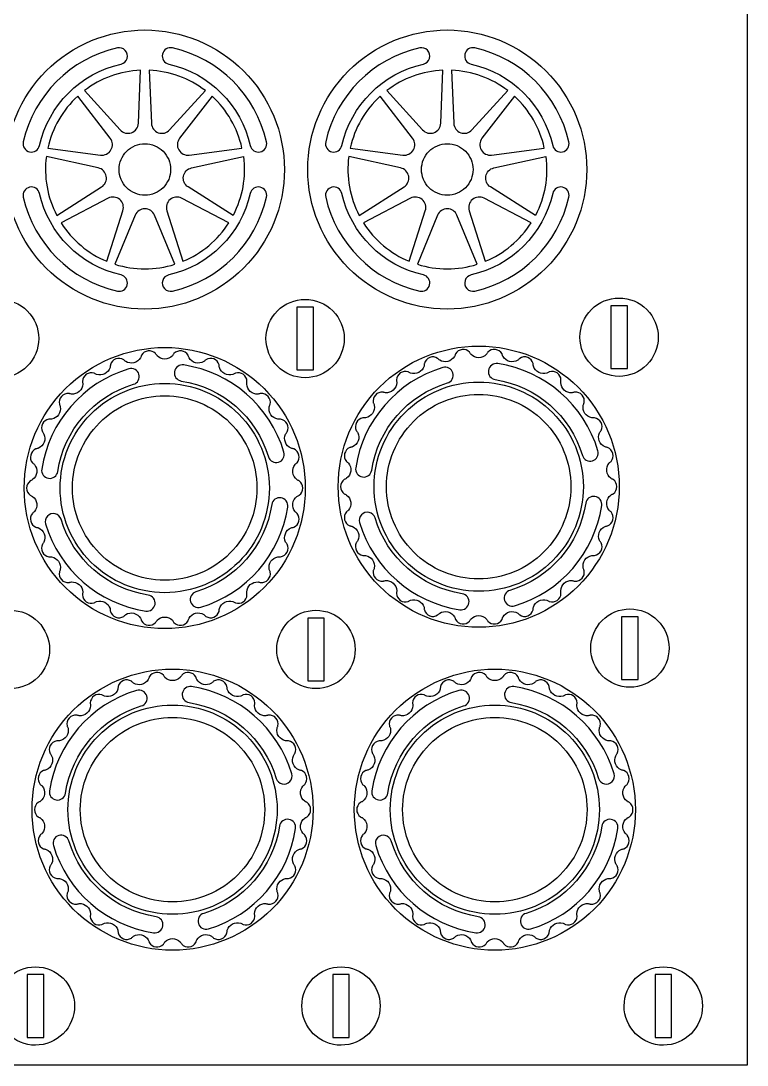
# Model space of a CAD drawing. Header units: inches. Extents: x 74 to 623, y 57 to 815.
# Drawn here: x 209.8 to 341.4, y 57.2 to 246.2 of the extents above; entities that cross this region are included whole.
import ezdxf

# ---------------------------------------------------------------- set-up
doc = ezdxf.new("R2010")
doc.units = ezdxf.units.IN
doc.header["$MEASUREMENT"] = 0
for name, color, linetype in [('External Cut', 1, 'Continuous'), ('Internal Cut', 5, 'Continuous'), ('Pocket Cut 1.1mm', 3, 'Continuous')]:
    doc.layers.add(name, color=color, linetype=linetype)

msp = doc.modelspace()

# ---------------------------------------------------------------- linework, layer by layer
msp.add_lwpolyline([(341.38, 57.16), (91.38, 57.16), (91.38, 407.16), (341.38, 407.16)], close=True)
at = {"layer": 'External Cut', "flags": 128}
for points in [[(257.57, 219.34, -0.414214), (232.31, 194.07, -0.414214), (207.04, 219.34, -0.414214), (232.31, 244.6, -0.414214), (257.57, 219.34)], [(312.34, 219.34, -0.414214), (287.07, 194.07, -0.414214), (261.81, 219.34, -0.414214), (287.07, 244.6, -0.414214), (312.34, 219.34)], [(213.08, 188.73, -0.414214), (205.98, 181.63, -0.414214), (198.89, 188.73, -0.414214), (205.98, 195.82, -0.414214), (213.08, 188.73)], [(268.42, 188.73, -0.414214), (261.33, 181.63, -0.414214), (254.24, 188.73, -0.414214), (261.33, 195.82, -0.414214), (268.42, 188.73)], [(325.29, 188.98, -0.414214), (318.2, 181.88, -0.414214), (311.11, 188.98, -0.414214), (318.2, 196.07, -0.414214), (325.29, 188.98)], [(245.81, 139.82, -0.203461), (246.76, 140.97, -0.203461), (248.25, 141.1, -0.0722), (248.5, 140.97, 0.068231), (248.69, 140.88, 0.239296), (250.12, 141.07, 0.239296), (250.8, 142.34, 0.068231), (250.78, 142.55, -0.0722), (250.75, 142.82, -0.203461), (251.4, 144.17, -0.203461), (252.81, 144.65, -0.0722), (253.08, 144.59, 0.068231), (253.29, 144.54, 0.239296), (254.63, 145.07, 0.239296), (255, 146.46, 0.068231), (254.92, 146.67, -0.0722), (254.83, 146.92, -0.203461), (255.13, 148.39, -0.203461), (256.39, 149.19, -0.0722), (256.67, 149.19, 0.068231), (256.88, 149.2, 0.239296), (258.06, 150.03, 0.239296), (258.08, 151.47, 0.068231), (257.96, 151.65, -0.0722), (257.8, 151.88, -0.203461), (257.75, 153.37, -0.203461), (258.78, 154.45, -0.0722), (259.05, 154.52, 0.068231), (259.26, 154.58, 0.239296), (260.2, 155.67, 0.239296), (259.87, 157.07, 0.068231), (259.71, 157.22, -0.0722), (259.51, 157.41, -0.203461), (259.09, 158.84, -0.203461), (259.84, 160.14, -0.0722), (260.08, 160.27, 0.068231), (260.27, 160.37, 0.239296), (260.92, 161.66, 0.239296), (260.27, 162.94, 0.068231), (260.08, 163.05, -0.0722), (259.84, 163.18, -0.203461), (259.09, 164.47, -0.203461), (259.51, 165.91, -0.0722), (259.71, 166.1, 0.068231), (259.87, 166.24, 0.239296), (260.2, 167.64, 0.239296), (259.26, 168.74, 0.068231), (259.05, 168.79, -0.0722), (258.78, 168.86, -0.203461), (257.75, 169.94, -0.203461), (257.8, 171.43, -0.0722), (257.96, 171.66, 0.068231), (258.08, 171.84, 0.239296), (258.06, 173.28, 0.239296), (256.88, 174.12, 0.068231), (256.67, 174.12, -0.0722), (256.39, 174.13, -0.203461), (255.13, 174.93, -0.203461), (254.83, 176.39, -0.0722), (254.92, 176.65, 0.068231), (255, 176.85, 0.239296), (254.63, 178.25, 0.239296), (253.29, 178.78, 0.068231), (253.08, 178.73, -0.0722), (252.81, 178.67, -0.203461), (251.4, 179.14, -0.203461), (250.75, 180.49, -0.0722), (250.78, 180.76, 0.068231), (250.8, 180.98, 0.239296), (250.12, 182.25, 0.239296), (248.69, 182.44, 0.068231), (248.5, 182.34, -0.0722), (248.25, 182.22, -0.203461), (246.76, 182.34, -0.203461), (245.81, 183.5, -0.0722), (245.78, 183.77, 0.068231), (245.75, 183.98, 0.239296), (244.78, 185.05, 0.239296), (243.35, 184.89, 0.068231), (243.18, 184.75, -0.0722), (242.97, 184.57, -0.203461), (241.5, 184.34, -0.203461), (240.3, 185.23, -0.0722), (240.2, 185.49, 0.068231), (240.12, 185.69, 0.239296), (238.92, 186.49, 0.239296), (237.57, 186, 0.068231), (237.44, 185.82, -0.0722), (237.28, 185.6, -0.203461), (235.91, 185.02, -0.203461), (234.53, 185.6, -0.0722), (234.37, 185.82, 0.068231), (234.24, 186, 0.239296), (232.89, 186.49, 0.239296), (231.69, 185.69, 0.068231), (231.61, 185.49, -0.0722), (231.51, 185.23, -0.203461), (230.32, 184.34, -0.203461), (228.84, 184.57, -0.0722), (228.63, 184.75, 0.068231), (228.47, 184.89, 0.239296), (227.03, 185.05, 0.239296), (226.07, 183.98, 0.068231), (226.04, 183.77, -0.0722), (226, 183.5, -0.203461), (225.05, 182.34, -0.203461), (223.56, 182.22, -0.0722), (223.32, 182.34, 0.068231), (223.12, 182.44, 0.239296), (221.69, 182.25, 0.239296), (221.01, 180.98, 0.068231), (221.03, 180.76, -0.0722), (221.06, 180.49, -0.203461), (220.42, 179.14, -0.203461), (219, 178.67, -0.0722), (218.73, 178.73, 0.068231), (218.52, 178.78, 0.239296), (217.18, 178.25, 0.239296), (216.82, 176.85, 0.068231), (216.89, 176.65, -0.0722), (216.98, 176.39, -0.203461), (216.68, 174.93, -0.203461), (215.42, 174.13, -0.0722), (215.15, 174.12, 0.068231), (214.93, 174.12, 0.239296), (213.75, 173.28, 0.239296), (213.74, 171.84, 0.068231), (213.86, 171.66, -0.0722), (214.01, 171.43, -0.203461), (214.07, 169.94, -0.203461), (213.03, 168.86, -0.0722), (212.77, 168.79, 0.068231), (212.56, 168.74, 0.239296), (211.62, 167.64, 0.239296), (211.94, 166.24, 0.068231), (212.1, 166.1, -0.0722), (212.3, 165.91, -0.203461), (212.72, 164.47, -0.203461), (211.97, 163.18, -0.0722), (211.73, 163.05, 0.068231), (211.54, 162.94, 0.239296), (210.89, 161.66, 0.239296), (211.54, 160.37, 0.068231), (211.73, 160.27, -0.0722), (211.97, 160.14, -0.203461), (212.72, 158.84, -0.203461), (212.3, 157.41, -0.0722), (212.1, 157.22, 0.068231), (211.94, 157.07, 0.239296), (211.62, 155.67, 0.239296), (212.56, 154.58, 0.068231), (212.77, 154.52, -0.0722), (213.03, 154.45, -0.203461), (214.07, 153.37, -0.203461), (214.01, 151.88, -0.0722), (213.86, 151.65, 0.068231), (213.74, 151.47, 0.239296), (213.75, 150.03, 0.239296), (214.93, 149.2, 0.068231), (215.15, 149.19, -0.0722), (215.42, 149.19, -0.203461), (216.68, 148.39, -0.203461), (216.98, 146.92, -0.0722), (216.89, 146.67, 0.068231), (216.82, 146.46, 0.239296), (217.18, 145.07, 0.239296), (218.52, 144.54, 0.068231), (218.73, 144.59, -0.0722), (219, 144.65, -0.203461), (220.42, 144.17, -0.203461), (221.06, 142.82, -0.0722), (221.03, 142.55, 0.068231), (221.01, 142.34, 0.239296), (221.69, 141.07, 0.239296), (223.12, 140.88, 0.068231), (223.32, 140.97, -0.0722), (223.56, 141.1, -0.203461), (225.05, 140.97, -0.203461), (226, 139.82, -0.0722), (226.04, 139.55, 0.068231), (226.07, 139.33, 0.239296), (227.03, 138.27, 0.239296), (228.47, 138.42, 0.068231), (228.63, 138.56, -0.0722), (228.84, 138.74, -0.203461), (230.32, 138.98, -0.203461), (231.51, 138.08, -0.0722), (231.61, 137.83, 0.068231), (231.69, 137.62, 0.239296), (232.89, 136.82, 0.239296), (234.24, 137.32, 0.068231), (234.37, 137.49, -0.0722), (234.53, 137.71, -0.203461), (235.91, 138.3, -0.203461), (237.28, 137.71, -0.0722), (237.44, 137.49, 0.068231), (237.57, 137.32, 0.239296), (238.92, 136.82, 0.239296), (240.12, 137.62, 0.068231), (240.2, 137.83, -0.0722), (240.3, 138.08, -0.203461), (241.5, 138.98, -0.203461), (242.97, 138.74, -0.0722), (243.18, 138.56, 0.068231), (243.35, 138.42, 0.239296), (244.78, 138.27, 0.239296), (245.75, 139.33, 0.068231), (245.78, 139.55, -0.0722), (245.81, 139.82)], [(302.68, 140.07, -0.203461), (303.63, 141.22, -0.203461), (305.12, 141.35, -0.0722), (305.36, 141.22, 0.068231), (305.56, 141.12, 0.239296), (306.98, 141.32, 0.239296), (307.67, 142.58, 0.068231), (307.65, 142.8, -0.0722), (307.62, 143.07, -0.203461), (308.26, 144.42, -0.203461), (309.68, 144.9, -0.0722), (309.95, 144.84, 0.068231), (310.16, 144.79, 0.239296), (311.5, 145.32, 0.239296), (311.86, 146.71, 0.068231), (311.79, 146.91, -0.0722), (311.7, 147.17, -0.203461), (312, 148.64, -0.203461), (313.26, 149.44, -0.0722), (313.53, 149.44, 0.068231), (313.75, 149.45, 0.239296), (314.92, 150.28, 0.239296), (314.94, 151.72, 0.068231), (314.82, 151.9, -0.0722), (314.67, 152.13, -0.203461), (314.61, 153.62, -0.203461), (315.65, 154.7, -0.0722), (315.91, 154.77, 0.068231), (316.12, 154.83, 0.239296), (317.06, 155.92, 0.239296), (316.74, 157.32, 0.068231), (316.58, 157.47, -0.0722), (316.38, 157.65, -0.203461), (315.96, 159.09, -0.203461), (316.71, 160.39, -0.0722), (316.95, 160.52, 0.068231), (317.14, 160.62, 0.239296), (317.79, 161.91, 0.239296), (317.14, 163.19, 0.068231), (316.95, 163.29, -0.0722), (316.71, 163.43, -0.203461), (315.96, 164.72, -0.203461), (316.38, 166.16, -0.0722), (316.58, 166.34, 0.068231), (316.74, 166.49, 0.239296), (317.06, 167.89, 0.239296), (316.12, 168.98, 0.068231), (315.91, 169.04, -0.0722), (315.65, 169.11, -0.203461), (314.61, 170.19, -0.203461), (314.67, 171.68, -0.0722), (314.82, 171.91, 0.068231), (314.94, 172.09, 0.239296), (314.92, 173.53, 0.239296), (313.75, 174.37, 0.068231), (313.53, 174.37, -0.0722), (313.26, 174.37, -0.203461), (312, 175.18, -0.203461), (311.7, 176.64, -0.0722), (311.79, 176.9, 0.068231), (311.86, 177.1, 0.239296), (311.5, 178.5, 0.239296), (310.16, 179.02, 0.068231), (309.95, 178.98, -0.0722), (309.68, 178.91, -0.203461), (308.26, 179.39, -0.203461), (307.62, 180.74, -0.0722), (307.65, 181.01, 0.068231), (307.67, 181.23, 0.239296), (306.98, 182.49, 0.239296), (305.56, 182.69, 0.068231), (305.36, 182.59, -0.0722), (305.12, 182.47, -0.203461), (303.63, 182.59, -0.203461), (302.68, 183.75, -0.0722), (302.64, 184.02, 0.068231), (302.61, 184.23, 0.239296), (301.64, 185.3, 0.239296), (300.21, 185.14, 0.068231), (300.05, 185, -0.0722), (299.84, 184.82, -0.203461), (298.36, 184.59, -0.203461), (297.17, 185.48, -0.0722), (297.06, 185.74, 0.068231), (296.99, 185.94, 0.239296), (295.79, 186.74, 0.239296), (294.43, 186.25, 0.068231), (294.31, 186.07, -0.0722), (294.15, 185.85, -0.203461), (292.77, 185.26, -0.203461), (291.4, 185.85, -0.0722), (291.24, 186.07, 0.068231), (291.11, 186.25, 0.239296), (289.76, 186.74, 0.239296), (288.56, 185.94, 0.068231), (288.48, 185.74, -0.0722), (288.38, 185.48, -0.203461), (287.18, 184.59, -0.203461), (285.71, 184.82, -0.0722), (285.5, 185, 0.068231), (285.33, 185.14, 0.239296), (283.9, 185.3, 0.239296), (282.93, 184.23, 0.068231), (282.9, 184.02, -0.0722), (282.87, 183.75, -0.203461), (281.92, 182.59, -0.203461), (280.43, 182.47, -0.0722), (280.18, 182.59, 0.068231), (279.99, 182.69, 0.239296), (278.56, 182.49, 0.239296), (277.88, 181.23, 0.068231), (277.9, 181.01, -0.0722), (277.93, 180.74, -0.203461), (277.28, 179.39, -0.203461), (275.87, 178.91, -0.0722), (275.6, 178.98, 0.068231), (275.39, 179.02, 0.239296), (274.05, 178.5, 0.239296), (273.68, 177.1, 0.068231), (273.76, 176.9, -0.0722), (273.85, 176.64, -0.203461), (273.55, 175.18, -0.203461), (272.29, 174.37, -0.0722), (272.01, 174.37, 0.068231), (271.8, 174.37, 0.239296), (270.62, 173.53, 0.239296), (270.6, 172.09, 0.068231), (270.72, 171.91, -0.0722), (270.87, 171.68, -0.203461), (270.93, 170.19, -0.203461), (269.9, 169.11, -0.0722), (269.63, 169.04, 0.068231), (269.42, 168.98, 0.239296), (268.48, 167.89, 0.239296), (268.81, 166.49, 0.068231), (268.97, 166.34, -0.0722), (269.17, 166.16, -0.203461), (269.59, 164.72, -0.203461), (268.84, 163.43, -0.0722), (268.6, 163.29, 0.068231), (268.41, 163.19, 0.239296), (267.76, 161.91, 0.239296), (268.41, 160.62, 0.068231), (268.6, 160.52, -0.0722), (268.84, 160.39, -0.203461), (269.59, 159.09, -0.203461), (269.17, 157.65, -0.0722), (268.97, 157.47, 0.068231), (268.81, 157.32, 0.239296), (268.48, 155.92, 0.239296), (269.42, 154.83, 0.068231), (269.63, 154.77, -0.0722), (269.9, 154.7, -0.203461), (270.93, 153.62, -0.203461), (270.87, 152.13, -0.0722), (270.72, 151.9, 0.068231), (270.6, 151.72, 0.239296), (270.62, 150.28, 0.239296), (271.8, 149.45, 0.068231), (272.01, 149.44, -0.0722), (272.29, 149.44, -0.203461), (273.55, 148.64, -0.203461), (273.85, 147.17, -0.0722), (273.76, 146.91, 0.068231), (273.68, 146.71, 0.239296), (274.05, 145.32, 0.239296), (275.39, 144.79, 0.068231), (275.6, 144.84, -0.0722), (275.87, 144.9, -0.203461), (277.28, 144.42, -0.203461), (277.93, 143.07, -0.0722), (277.9, 142.8, 0.068231), (277.88, 142.58, 0.239296), (278.56, 141.32, 0.239296), (279.99, 141.12, 0.068231), (280.18, 141.22, -0.0722), (280.43, 141.35, -0.203461), (281.92, 141.22, -0.203461), (282.87, 140.07, -0.0722), (282.9, 139.8, 0.068231), (282.93, 139.58, 0.239296), (283.9, 138.51, 0.239296), (285.33, 138.67, 0.068231), (285.5, 138.81, -0.0722), (285.71, 138.99, -0.203461), (287.18, 139.23, -0.203461), (288.38, 138.33, -0.0722), (288.48, 138.08, 0.068231), (288.56, 137.87, 0.239296), (289.76, 137.07, 0.239296), (291.11, 137.56, 0.068231), (291.24, 137.74, -0.0722), (291.4, 137.96, -0.203461), (292.77, 138.55, -0.203461), (294.15, 137.96, -0.0722), (294.31, 137.74, 0.068231), (294.43, 137.56, 0.239296), (295.79, 137.07, 0.239296), (296.99, 137.87, 0.068231), (297.06, 138.08, -0.0722), (297.17, 138.33, -0.203461), (298.36, 139.23, -0.203461), (299.84, 138.99, -0.0722), (300.05, 138.81, 0.068231), (300.21, 138.67, 0.239296), (301.64, 138.51, 0.239296), (302.61, 139.58, 0.068231), (302.64, 139.8, -0.0722), (302.68, 140.07)], [(252.61, 161.66, -0.414214), (235.91, 144.95, -0.414214), (219.2, 161.66, -0.414214), (235.91, 178.36, -0.414214), (252.61, 161.66)], [(215.04, 132.43, -0.414214), (207.94, 125.34, -0.414214), (200.85, 132.43, -0.414214), (207.94, 139.52, -0.414214), (215.04, 132.43)], [(270.38, 132.43, -0.414214), (263.29, 125.34, -0.414214), (256.2, 132.43, -0.414214), (263.29, 139.52, -0.414214), (270.38, 132.43)], [(327.25, 132.68, -0.414214), (320.16, 125.59, -0.414214), (313.07, 132.68, -0.414214), (320.16, 139.77, -0.414214), (327.25, 132.68)], [(227.41, 125.26, -0.203461), (226.46, 124.1, -0.203461), (224.97, 123.98, -0.0722), (224.72, 124.1, 0.068231), (224.53, 124.2, 0.239296), (223.1, 124.01, 0.239296), (222.42, 122.74, 0.068231), (222.44, 122.52, -0.0722), (222.47, 122.25, -0.203461), (221.82, 120.9, -0.203461), (220.41, 120.43, -0.0722), (220.14, 120.49, 0.068231), (219.93, 120.54, 0.239296), (218.59, 120.01, 0.239296), (218.23, 118.61, 0.068231), (218.3, 118.41, -0.0722), (218.39, 118.15, -0.203461), (218.09, 116.69, -0.203461), (216.83, 115.89, -0.0722), (216.55, 115.88, 0.068231), (216.34, 115.88, 0.239296), (215.16, 115.04, 0.239296), (215.14, 113.6, 0.068231), (215.26, 113.42, -0.0722), (215.42, 113.19, -0.203461), (215.47, 111.7, -0.203461), (214.44, 110.62, -0.0722), (214.18, 110.55, 0.068231), (213.96, 110.5, 0.239296), (213.02, 109.4, 0.239296), (213.35, 108, 0.068231), (213.51, 107.86, -0.0722), (213.71, 107.67, -0.203461), (214.13, 106.23, -0.203461), (213.38, 104.94, -0.0722), (213.14, 104.81, 0.068231), (212.95, 104.7, 0.239296), (212.3, 103.42, 0.239296), (212.95, 102.13, 0.068231), (213.14, 102.03, -0.0722), (213.38, 101.9, -0.203461), (214.13, 100.6, -0.203461), (213.71, 99.17, -0.0722), (213.51, 98.98, 0.068231), (213.35, 98.83, 0.239296), (213.02, 97.43, 0.239296), (213.96, 96.34, 0.068231), (214.18, 96.29, -0.0722), (214.44, 96.21, -0.203461), (215.47, 95.13, -0.203461), (215.42, 93.64, -0.0722), (215.26, 93.41, 0.068231), (215.14, 93.23, 0.239296), (215.16, 91.79, 0.239296), (216.34, 90.96, 0.068231), (216.55, 90.96, -0.0722), (216.83, 90.95, -0.203461), (218.09, 90.15, -0.203461), (218.39, 88.68, -0.0722), (218.3, 88.43, 0.068231), (218.23, 88.22, 0.239296), (218.59, 86.83, 0.239296), (219.93, 86.3, 0.068231), (220.14, 86.35, -0.0722), (220.41, 86.41, -0.203461), (221.82, 85.93, -0.203461), (222.47, 84.58, -0.0722), (222.44, 84.31, 0.068231), (222.42, 84.1, 0.239296), (223.1, 82.83, 0.239296), (224.53, 82.64, 0.068231), (224.72, 82.73, -0.0722), (224.97, 82.86, -0.203461), (226.46, 82.74, -0.203461), (227.41, 81.58, -0.0722), (227.44, 81.31, 0.068231), (227.47, 81.09, 0.239296), (228.44, 80.03, 0.239296), (229.88, 80.18, 0.068231), (230.04, 80.32, -0.0722), (230.25, 80.5, -0.203461), (231.72, 80.74, -0.203461), (232.92, 79.84, -0.0722), (233.02, 79.59, 0.068231), (233.1, 79.39, 0.239296), (234.3, 78.58, 0.239296), (235.65, 79.08, 0.068231), (235.78, 79.25, -0.0722), (235.94, 79.48, -0.203461), (237.31, 80.06, -0.203461), (238.69, 79.48, -0.0722), (238.85, 79.25, 0.068231), (238.98, 79.08, 0.239296), (240.33, 78.58, 0.239296), (241.53, 79.39, 0.068231), (241.61, 79.59, -0.0722), (241.71, 79.84, -0.203461), (242.9, 80.74, -0.203461), (244.38, 80.5, -0.0722), (244.59, 80.32, 0.068231), (244.75, 80.18, 0.239296), (246.19, 80.03, 0.239296), (247.16, 81.09, 0.068231), (247.18, 81.31, -0.0722), (247.22, 81.58, -0.203461), (248.17, 82.74, -0.203461), (249.66, 82.86, -0.0722), (249.9, 82.73, 0.068231), (250.1, 82.64, 0.239296), (251.53, 82.83, 0.239296), (252.21, 84.1, 0.068231), (252.19, 84.31, -0.0722), (252.16, 84.58, -0.203461), (252.8, 85.93, -0.203461), (254.22, 86.41, -0.0722), (254.49, 86.35, 0.068231), (254.7, 86.3, 0.239296), (256.04, 86.83, 0.239296), (256.4, 88.22, 0.068231), (256.33, 88.43, -0.0722), (256.24, 88.68, -0.203461), (256.54, 90.15, -0.203461), (257.8, 90.95, -0.0722), (258.07, 90.96, 0.068231), (258.29, 90.96, 0.239296), (259.47, 91.79, 0.239296), (259.49, 93.23, 0.068231), (259.36, 93.41, -0.0722), (259.21, 93.64, -0.203461), (259.15, 95.13, -0.203461), (260.19, 96.21, -0.0722), (260.45, 96.29, 0.068231), (260.66, 96.34, 0.239296), (261.6, 97.43, 0.239296), (261.28, 98.83, 0.068231), (261.12, 98.98, -0.0722), (260.92, 99.17, -0.203461), (260.5, 100.6, -0.203461), (261.25, 101.9, -0.0722), (261.49, 102.03, 0.068231), (261.68, 102.13, 0.239296), (262.33, 103.42, 0.239296), (261.68, 104.7, 0.068231), (261.49, 104.81, -0.0722), (261.25, 104.94, -0.203461), (260.5, 106.23, -0.203461), (260.92, 107.67, -0.0722), (261.12, 107.86, 0.068231), (261.28, 108, 0.239296), (261.6, 109.4, 0.239296), (260.66, 110.5, 0.068231), (260.45, 110.55, -0.0722), (260.19, 110.62, -0.203461), (259.15, 111.7, -0.203461), (259.21, 113.19, -0.0722), (259.36, 113.42, 0.068231), (259.49, 113.6, 0.239296), (259.47, 115.04, 0.239296), (258.29, 115.88, 0.068231), (258.07, 115.88, -0.0722), (257.8, 115.89, -0.203461), (256.54, 116.69, -0.203461), (256.24, 118.15, -0.0722), (256.33, 118.41, 0.068231), (256.4, 118.61, 0.239296), (256.04, 120.01, 0.239296), (254.7, 120.54, 0.068231), (254.49, 120.49, -0.0722), (254.22, 120.43, -0.203461), (252.8, 120.9, -0.203461), (252.16, 122.25, -0.0722), (252.19, 122.52, 0.068231), (252.21, 122.74, 0.239296), (251.53, 124.01, 0.239296), (250.1, 124.2, 0.068231), (249.9, 124.1, -0.0722), (249.66, 123.98, -0.203461), (248.17, 124.1, -0.203461), (247.22, 125.26, -0.0722), (247.18, 125.53, 0.068231), (247.16, 125.74, 0.239296), (246.19, 126.81, 0.239296), (244.75, 126.66, 0.068231), (244.59, 126.51, -0.0722), (244.38, 126.34, -0.203461), (242.9, 126.1, -0.203461), (241.71, 126.99, -0.0722), (241.61, 127.25, 0.068231), (241.53, 127.45, 0.239296), (240.33, 128.25, 0.239296), (238.98, 127.76, 0.068231), (238.85, 127.58, -0.0722), (238.69, 127.36, -0.203461), (237.31, 126.78, -0.203461), (235.94, 127.36, -0.0722), (235.78, 127.58, 0.068231), (235.65, 127.76, 0.239296), (234.3, 128.25, 0.239296), (233.1, 127.45, 0.068231), (233.02, 127.25, -0.0722), (232.92, 126.99, -0.203461), (231.72, 126.1, -0.203461), (230.25, 126.34, -0.0722), (230.04, 126.51, 0.068231), (229.88, 126.66, 0.239296), (228.44, 126.81, 0.239296), (227.47, 125.74, 0.068231), (227.44, 125.53, -0.0722), (227.41, 125.26)], [(285.79, 125.26, -0.203461), (284.84, 124.1, -0.203461), (283.35, 123.98, -0.0722), (283.1, 124.1, 0.068231), (282.91, 124.2, 0.239296), (281.48, 124.01, 0.239296), (280.8, 122.74, 0.068231), (280.82, 122.52, -0.0722), (280.85, 122.25, -0.203461), (280.2, 120.9, -0.203461), (278.79, 120.43, -0.0722), (278.52, 120.49, 0.068231), (278.31, 120.54, 0.239296), (276.97, 120.01, 0.239296), (276.6, 118.61, 0.068231), (276.68, 118.41, -0.0722), (276.77, 118.15, -0.203461), (276.47, 116.69, -0.203461), (275.21, 115.89, -0.0722), (274.93, 115.88, 0.068231), (274.72, 115.88, 0.239296), (273.54, 115.04, 0.239296), (273.52, 113.6, 0.068231), (273.64, 113.42, -0.0722), (273.79, 113.19, -0.203461), (273.85, 111.7, -0.203461), (272.82, 110.62, -0.0722), (272.55, 110.55, 0.068231), (272.34, 110.5, 0.239296), (271.4, 109.4, 0.239296), (271.73, 108, 0.068231), (271.89, 107.86, -0.0722), (272.09, 107.67, -0.203461), (272.51, 106.23, -0.203461), (271.76, 104.94, -0.0722), (271.52, 104.81, 0.068231), (271.33, 104.7, 0.239296), (270.68, 103.42, 0.239296), (271.33, 102.13, 0.068231), (271.52, 102.03, -0.0722), (271.76, 101.9, -0.203461), (272.51, 100.6, -0.203461), (272.09, 99.17, -0.0722), (271.89, 98.98, 0.068231), (271.73, 98.83, 0.239296), (271.4, 97.43, 0.239296), (272.34, 96.34, 0.068231), (272.55, 96.29, -0.0722), (272.82, 96.21, -0.203461), (273.85, 95.13, -0.203461), (273.79, 93.64, -0.0722), (273.64, 93.41, 0.068231), (273.52, 93.23, 0.239296), (273.54, 91.79, 0.239296), (274.72, 90.96, 0.068231), (274.93, 90.96, -0.0722), (275.21, 90.95, -0.203461), (276.47, 90.15, -0.203461), (276.77, 88.68, -0.0722), (276.68, 88.43, 0.068231), (276.6, 88.22, 0.239296), (276.97, 86.83, 0.239296), (278.31, 86.3, 0.068231), (278.52, 86.35, -0.0722), (278.79, 86.41, -0.203461), (280.2, 85.93, -0.203461), (280.85, 84.58, -0.0722), (280.82, 84.31, 0.068231), (280.8, 84.1, 0.239296), (281.48, 82.83, 0.239296), (282.91, 82.64, 0.068231), (283.1, 82.73, -0.0722), (283.35, 82.86, -0.203461), (284.84, 82.74, -0.203461), (285.79, 81.58, -0.0722), (285.82, 81.31, 0.068231), (285.85, 81.09, 0.239296), (286.82, 80.03, 0.239296), (288.25, 80.18, 0.068231), (288.42, 80.32, -0.0722), (288.63, 80.5, -0.203461), (290.1, 80.74, -0.203461), (291.3, 79.84, -0.0722), (291.4, 79.59, 0.068231), (291.48, 79.39, 0.239296), (292.68, 78.58, 0.239296), (294.03, 79.08, 0.068231), (294.16, 79.25, -0.0722), (294.32, 79.48, -0.203461), (295.69, 80.06, -0.203461), (297.07, 79.48, -0.0722), (297.23, 79.25, 0.068231), (297.36, 79.08, 0.239296), (298.71, 78.58, 0.239296), (299.91, 79.39, 0.068231), (299.98, 79.59, -0.0722), (300.09, 79.84, -0.203461), (301.28, 80.74, -0.203461), (302.76, 80.5, -0.0722), (302.97, 80.32, 0.068231), (303.13, 80.18, 0.239296), (304.56, 80.03, 0.239296), (305.53, 81.09, 0.068231), (305.56, 81.31, -0.0722), (305.6, 81.58, -0.203461), (306.55, 82.74, -0.203461), (308.04, 82.86, -0.0722), (308.28, 82.73, 0.068231), (308.48, 82.64, 0.239296), (309.9, 82.83, 0.239296), (310.59, 84.1, 0.068231), (310.57, 84.31, -0.0722), (310.54, 84.58, -0.203461), (311.18, 85.93, -0.203461), (312.6, 86.41, -0.0722), (312.87, 86.35, 0.068231), (313.08, 86.3, 0.239296), (314.42, 86.83, 0.239296), (314.78, 88.22, 0.068231), (314.71, 88.43, -0.0722), (314.62, 88.68, -0.203461), (314.92, 90.15, -0.203461), (316.18, 90.95, -0.0722), (316.45, 90.96, 0.068231), (316.67, 90.96, 0.239296), (317.85, 91.79, 0.239296), (317.86, 93.23, 0.068231), (317.74, 93.41, -0.0722), (317.59, 93.64, -0.203461), (317.53, 95.13, -0.203461), (318.57, 96.21, -0.0722), (318.83, 96.29, 0.068231), (319.04, 96.34, 0.239296), (319.98, 97.43, 0.239296), (319.66, 98.83, 0.068231), (319.5, 98.98, -0.0722), (319.3, 99.17, -0.203461), (318.88, 100.6, -0.203461), (319.63, 101.9, -0.0722), (319.87, 102.03, 0.068231), (320.06, 102.13, 0.239296), (320.71, 103.42, 0.239296), (320.06, 104.7, 0.068231), (319.87, 104.81, -0.0722), (319.63, 104.94, -0.203461), (318.88, 106.23, -0.203461), (319.3, 107.67, -0.0722), (319.5, 107.86, 0.068231), (319.66, 108, 0.239296), (319.98, 109.4, 0.239296), (319.04, 110.5, 0.068231), (318.83, 110.55, -0.0722), (318.57, 110.62, -0.203461), (317.53, 111.7, -0.203461), (317.59, 113.19, -0.0722), (317.74, 113.42, 0.068231), (317.86, 113.6, 0.239296), (317.85, 115.04, 0.239296), (316.67, 115.88, 0.068231), (316.45, 115.88, -0.0722), (316.18, 115.89, -0.203461), (314.92, 116.69, -0.203461), (314.62, 118.15, -0.0722), (314.71, 118.41, 0.068231), (314.78, 118.61, 0.239296), (314.42, 120.01, 0.239296), (313.08, 120.54, 0.068231), (312.87, 120.49, -0.0722), (312.6, 120.43, -0.203461), (311.18, 120.9, -0.203461), (310.54, 122.25, -0.0722), (310.57, 122.52, 0.068231), (310.59, 122.74, 0.239296), (309.9, 124.01, 0.239296), (308.48, 124.2, 0.068231), (308.28, 124.1, -0.0722), (308.04, 123.98, -0.203461), (306.55, 124.1, -0.203461), (305.6, 125.26, -0.0722), (305.56, 125.53, 0.068231), (305.53, 125.74, 0.239296), (304.56, 126.81, 0.239296), (303.13, 126.66, 0.068231), (302.97, 126.51, -0.0722), (302.76, 126.34, -0.203461), (301.28, 126.1, -0.203461), (300.09, 126.99, -0.0722), (299.98, 127.25, 0.068231), (299.91, 127.45, 0.239296), (298.71, 128.25, 0.239296), (297.36, 127.76, 0.068231), (297.23, 127.58, -0.0722), (297.07, 127.36, -0.203461), (295.69, 126.78, -0.203461), (294.32, 127.36, -0.0722), (294.16, 127.58, 0.068231), (294.03, 127.76, 0.239296), (292.68, 128.25, 0.239296), (291.48, 127.45, 0.068231), (291.4, 127.25, -0.0722), (291.3, 126.99, -0.203461), (290.1, 126.1, -0.203461), (288.63, 126.34, -0.0722), (288.42, 126.51, 0.068231), (288.25, 126.66, 0.239296), (286.82, 126.81, 0.239296), (285.85, 125.74, 0.068231), (285.82, 125.53, -0.0722), (285.79, 125.26)], [(205.38, 67.87, -0.414214), (212.48, 74.96, -0.414214), (219.57, 67.87, -0.414214), (212.48, 60.77, -0.414214), (205.38, 67.87)], [(260.73, 67.87, -0.414214), (267.83, 74.96, -0.414214), (274.92, 67.87, -0.414214), (267.83, 60.77, -0.414214), (260.73, 67.87)], [(319.11, 67.87, -0.414214), (326.21, 74.96, -0.414214), (333.3, 67.87, -0.414214), (326.21, 60.77, -0.414214), (319.11, 67.87)]]:
    msp.add_lwpolyline(points, format="xyb", dxfattribs=at)
at = {"layer": 'Internal Cut', "flags": 128}
for points in [[(210.28, 224.33, 0.414214), (211.42, 222.53, 0.414214), (213.21, 223.66, -0.288954), (227.98, 238.43, 1), (227.32, 241.36, 0.288954), (210.28, 224.33)], [(251.4, 223.66, 0.414214), (253.19, 222.53, 0.414214), (254.33, 224.33, 0.288954), (237.29, 241.36, 1), (236.63, 238.43, -0.288954), (251.4, 223.66)], [(265.05, 224.33, 0.414214), (266.19, 222.53, 0.414214), (267.98, 223.66, -0.288954), (282.75, 238.43, 1), (282.08, 241.36, 0.288954), (265.05, 224.33)], [(306.17, 223.66, 0.414214), (307.96, 222.53, 0.414214), (309.1, 224.33, 0.288954), (292.06, 241.36, 1), (291.4, 238.43, -0.288954), (306.17, 223.66)], [(227.83, 226.51, 0.670062), (231.12, 227.7), (231.52, 237.32, 0.15389), (221.35, 233.62), (227.83, 226.51)], [(233.49, 227.7, 0.670062), (236.78, 226.51), (243.26, 233.62, 0.15389), (233.09, 237.32), (233.49, 227.7)], [(282.6, 226.51, 0.670062), (285.89, 227.7), (286.29, 237.32, 0.15389), (276.12, 233.62), (282.6, 226.51)], [(288.26, 227.7, 0.670062), (291.55, 226.51), (298.03, 233.62, 0.15389), (287.86, 237.32), (288.26, 227.7)], [(214.73, 223.23), (224.27, 221.95, 0.670062), (226.02, 224.99), (220.14, 232.61, 0.15389), (214.73, 223.23)], [(240.34, 221.95), (249.88, 223.23, 0.15389), (244.47, 232.61), (238.59, 224.99, 0.670062), (240.34, 221.95)], [(269.5, 223.23), (279.04, 221.95, 0.670062), (280.79, 224.99), (274.91, 232.61, 0.15389), (269.5, 223.23)], [(295.11, 221.95), (304.65, 223.23, 0.15389), (299.24, 232.61), (293.36, 224.99, 0.670062), (295.11, 221.95)], [(236.97, 219.34, -0.414214), (232.31, 214.67, -0.414214), (227.64, 219.34, -0.414214), (232.31, 224.01, -0.414214), (236.97, 219.34)], [(236.97, 219.34, -0.414214), (232.31, 214.67, -0.414214), (227.64, 219.34, -0.414214), (232.31, 224.01, -0.414214), (236.97, 219.34)], [(291.74, 219.34, -0.414214), (287.07, 214.67, -0.414214), (282.41, 219.34, -0.414214), (287.07, 224.01, -0.414214), (291.74, 219.34)], [(291.74, 219.34, -0.414214), (287.07, 214.67, -0.414214), (282.41, 219.34, -0.414214), (287.07, 224.01, -0.414214), (291.74, 219.34)], [(216.34, 211.03), (224.47, 216.18, 0.670062), (223.86, 219.63), (214.46, 221.69, 0.15389), (216.34, 211.03)], [(248.27, 211.03), (240.14, 216.18, -0.670062), (240.75, 219.63), (250.15, 221.69, -0.15389), (248.27, 211.03)], [(271.11, 211.03), (279.24, 216.18, 0.670062), (278.63, 219.63), (269.23, 221.69, 0.15389), (271.11, 211.03)], [(303.04, 211.03), (294.91, 216.18, -0.670062), (295.52, 219.63), (304.92, 221.69, -0.15389), (303.04, 211.03)], [(227.32, 197.32, 1), (227.98, 200.24, -0.288954), (213.21, 215.01, 0.414214), (211.42, 216.14, 0.414214), (210.28, 214.35, 0.288954), (227.32, 197.32)], [(237.29, 197.32, 0.288954), (254.33, 214.35, 0.414214), (253.19, 216.14, 0.414214), (251.4, 215.01, -0.288954), (236.63, 200.24, 1), (237.29, 197.32)], [(282.08, 197.32, 1), (282.75, 200.24, -0.288954), (267.98, 215.01, 0.414214), (266.19, 216.14, 0.414214), (265.05, 214.35, 0.288954), (282.08, 197.32)], [(292.06, 197.32, 0.288954), (309.1, 214.35, 0.414214), (307.96, 216.14, 0.414214), (306.17, 215.01, -0.288954), (291.4, 200.24, 1), (292.06, 197.32)], [(225.42, 202.71), (228.33, 211.88, 0.670062), (225.65, 214.13), (217.13, 209.66, 0.15389), (225.42, 202.71)], [(239.19, 202.71, 0.15389), (247.49, 209.66), (238.96, 214.13, 0.670062), (236.28, 211.88), (239.19, 202.71)], [(280.19, 202.71), (283.1, 211.88, 0.670062), (280.42, 214.13), (271.89, 209.66, 0.15389), (280.19, 202.71)], [(293.96, 202.71, 0.15389), (302.25, 209.66), (293.73, 214.13, 0.670062), (291.05, 211.88), (293.96, 202.71)], [(226.89, 202.17, 0.15389), (237.72, 202.17), (234.06, 211.07, 0.670062), (230.55, 211.07), (226.89, 202.17)], [(281.66, 202.17, 0.15389), (292.49, 202.17), (288.83, 211.07, 0.670062), (285.32, 211.07), (281.66, 202.17)], [(254.85, 161.66, -0.414214), (235.91, 142.71, -0.414214), (216.96, 161.66, -0.414214), (235.91, 180.6, -0.414214), (254.85, 161.66)], [(311.72, 161.91, -0.414214), (292.77, 142.96, -0.414214), (273.83, 161.91, -0.414214), (292.77, 180.85, -0.414214), (311.72, 161.91)], [(218.37, 103.42, -0.414214), (237.31, 122.37, -0.414214), (256.26, 103.42, -0.414214), (237.31, 84.47, -0.414214), (218.37, 103.42)], [(276.75, 103.42, -0.414214), (295.69, 122.37, -0.414214), (314.64, 103.42, -0.414214), (295.69, 84.47, -0.414214), (276.75, 103.42)]]:
    msp.add_lwpolyline(points, format="xyb", dxfattribs=at)
for points in [[(259.83, 183.04), (262.83, 183.04), (262.83, 194.41), (259.83, 194.41), (259.83, 183.04)], [(316.7, 183.29), (319.7, 183.29), (319.7, 194.66), (316.7, 194.66), (316.7, 183.29)], [(261.79, 126.75), (264.79, 126.75), (264.79, 138.12), (261.79, 138.12), (261.79, 126.75)], [(318.66, 127), (321.66, 127), (321.66, 138.36), (318.66, 138.36), (318.66, 127)], [(213.98, 73.55), (210.98, 73.55), (210.98, 62.18), (213.98, 62.18), (213.98, 73.55)], [(269.33, 73.55), (266.33, 73.55), (266.33, 62.18), (269.33, 62.18), (269.33, 73.55)], [(327.71, 73.55), (324.71, 73.55), (324.71, 62.18), (327.71, 62.18), (327.71, 73.55)]]:
    msp.add_lwpolyline(points, dxfattribs=at)
at = {"layer": 'Pocket Cut 1.1mm', "flags": 128}
for points in [[(318.23, 161.91, -0.414214), (292.77, 136.45, -0.414214), (267.32, 161.91, -0.414214), (292.77, 187.36, -0.414214), (318.23, 161.91)], [(261.36, 161.66, -0.414214), (235.91, 136.2, -0.414214), (210.45, 161.66, -0.414214), (235.91, 187.11, -0.414214), (261.36, 161.66)], [(257.49, 168.16, 0.288954), (239.34, 183.94, 0.414214), (237.67, 182.71, 0.414214), (238.9, 181.04, -0.288954), (254.68, 167.31, 1), (257.49, 168.16)], [(287.12, 180.68, 0.414214), (288.1, 182.51, 0.414214), (286.27, 183.49, 0.288954), (270.49, 165.34, 0.414214), (271.72, 163.67, 0.414214), (273.39, 164.9, -0.288954), (287.12, 180.68)], [(311.55, 167.56, 0.414214), (313.38, 166.58, 0.414214), (314.36, 168.41, 0.288954), (296.21, 184.19, 0.414214), (294.54, 182.96, 0.414214), (295.76, 181.29, -0.288954), (311.55, 167.56)], [(230.25, 180.44, 0.414214), (231.23, 182.26, 0.414214), (229.4, 183.25, 0.288954), (213.62, 165.09, 0.414214), (214.85, 163.42, 0.414214), (216.52, 164.65, -0.288954), (230.25, 180.44)], [(309.48, 161.91, -0.414214), (292.77, 145.2, -0.414214), (276.07, 161.91, -0.414214), (292.77, 178.61, -0.414214), (309.48, 161.91)], [(240.58, 141.05, 0.414214), (242.41, 140.07, 0.288954), (258.19, 158.22, 0.414214), (256.96, 159.9, 0.414214), (255.29, 158.67, -0.288954), (241.56, 142.88, 0.414214), (240.58, 141.05)], [(297.45, 141.3, 0.414214), (299.28, 140.32, 0.288954), (315.06, 158.47, 0.414214), (313.83, 160.14, 0.414214), (312.16, 158.92, -0.288954), (298.43, 143.13, 0.414214), (297.45, 141.3)], [(232.47, 139.37, 0.414214), (234.14, 140.6, 0.414214), (232.92, 142.27, -0.288954), (217.13, 156, 1), (214.32, 155.15, 0.288954), (232.47, 139.37)], [(271.19, 155.4, 0.288954), (289.34, 139.62, 0.414214), (291.01, 140.85, 0.414214), (289.78, 142.52, -0.288954), (274, 156.25, 1), (271.19, 155.4)], [(211.86, 103.42, -0.414214), (237.31, 128.87, -0.414214), (262.77, 103.42, -0.414214), (237.31, 77.97, -0.414214), (211.86, 103.42)], [(270.24, 103.42, -0.414214), (295.69, 128.87, -0.414214), (321.15, 103.42, -0.414214), (295.69, 77.97, -0.414214), (270.24, 103.42)], [(231.66, 122.2, 0.414214), (232.64, 124.02, 0.414214), (230.81, 125.01, 0.288954), (215.03, 106.85, 0.414214), (216.26, 105.18, 0.414214), (217.93, 106.41, -0.288954), (231.66, 122.2)], [(258.9, 109.92, 0.288954), (240.75, 125.7, 0.414214), (239.08, 124.47, 0.414214), (240.3, 122.8, -0.288954), (256.09, 109.08, 1), (258.9, 109.92)], [(290.04, 122.2, 0.414214), (291.02, 124.02, 0.414214), (289.19, 125.01, 0.288954), (273.41, 106.85, 0.414214), (274.64, 105.18, 0.414214), (276.31, 106.41, -0.288954), (290.04, 122.2)], [(314.47, 109.08, 1), (317.28, 109.92, 0.288954), (299.13, 125.7, 0.414214), (297.46, 124.47, 0.414214), (298.68, 122.8, -0.288954), (314.47, 109.08)], [(220.61, 103.42, -0.414214), (237.31, 120.12, -0.414214), (254.02, 103.42, -0.414214), (237.31, 86.71, -0.414214), (220.61, 103.42)], [(278.99, 103.42, -0.414214), (295.69, 120.12, -0.414214), (312.4, 103.42, -0.414214), (295.69, 86.71, -0.414214), (278.99, 103.42)], [(241.99, 82.81, 0.414214), (243.82, 81.83, 0.288954), (259.6, 99.98, 0.414214), (258.37, 101.66, 0.414214), (256.7, 100.43, -0.288954), (242.97, 84.64, 0.414214), (241.99, 82.81)], [(317.98, 99.98, 0.414214), (316.75, 101.66, 0.414214), (315.08, 100.43, -0.288954), (301.35, 84.64, 0.414214), (300.37, 82.81, 0.414214), (302.2, 81.83, 0.288954), (317.98, 99.98)], [(233.88, 81.14, 0.414214), (235.55, 82.36, 0.414214), (234.33, 84.04, -0.288954), (218.54, 97.76, 0.414214), (216.71, 98.74, 0.414214), (215.73, 96.91, 0.288954), (233.88, 81.14)], [(292.26, 81.14, 0.414214), (293.93, 82.36, 0.414214), (292.7, 84.04, -0.288954), (276.92, 97.76, 1), (274.11, 96.91, 0.288954), (292.26, 81.14)]]:
    msp.add_lwpolyline(points, format="xyb", dxfattribs=at)

doc.saveas('drawing.dxf')
